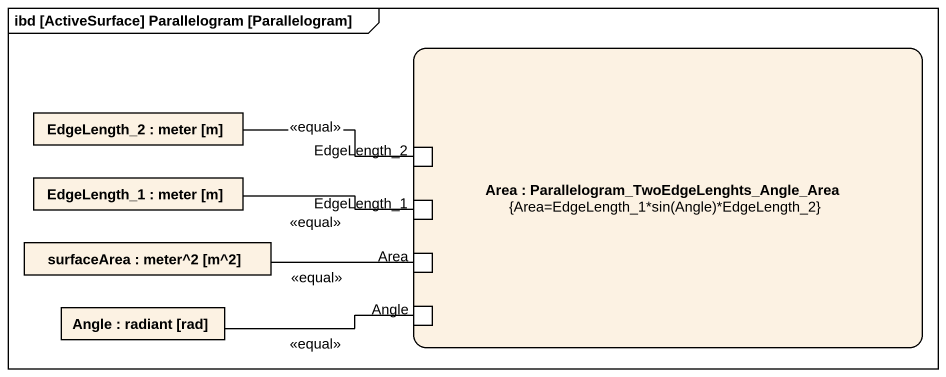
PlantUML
@startuml
mainframe ibd [ActiveSurface] Parallelogram [Parallelogram]
rectangle "Area : Parallelogram_TwoEdgeLenghts_Angle_Area\n{Area=EdgeLength_1*sin(Angle)*EdgeLength_2}" as Area {
  port "EdgeLength_2" as EdgeLength_2_2
  port "EdgeLength_1" as EdgeLength_1_2
  port "Area" as Area_2
  port "Angle" as Angle_2
}
rectangle "EdgeLength_2 : meter [m]" as EdgeLength_2
rectangle "EdgeLength_1 : meter [m]" as EdgeLength_1
rectangle "surfaceArea : meter^2 [m^2]" as surfaceArea
rectangle "Angle : radiant [rad]" as Angle
EdgeLength_2 -right- EdgeLength_2_2 : <<equal>>
EdgeLength_1 -right- EdgeLength_1_2 : <<equal>>
surfaceArea -right- Area_2 : <<equal>>
Angle -right- Angle_2 : <<equal>>
@enduml
